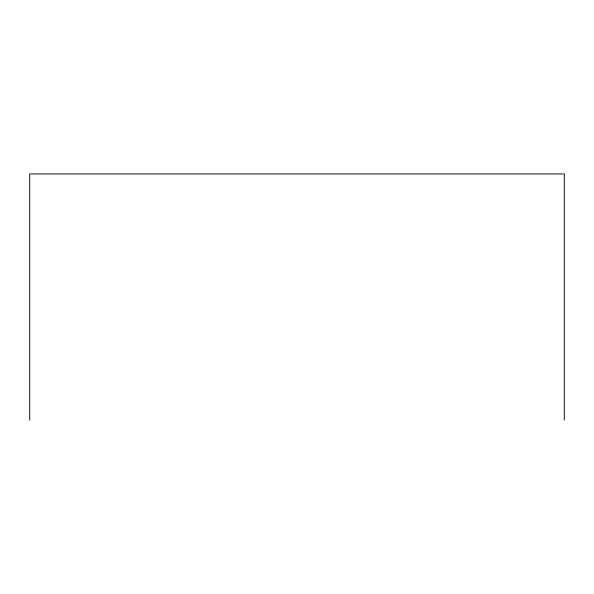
<?xml version="1.0" encoding="UTF-8"?>
<svg xmlns="http://www.w3.org/2000/svg" width="594" height="594" viewBox="0 0 594 594"><rect width="100%" height="100%" fill="white"/><g stroke="black" fill="none" stroke-linecap="round" stroke-linejoin="round"><path stroke-width="0.89" d="M564.3 420.069L564.3 173.931L29.7 173.931L29.7 420.069"/></g></svg>
